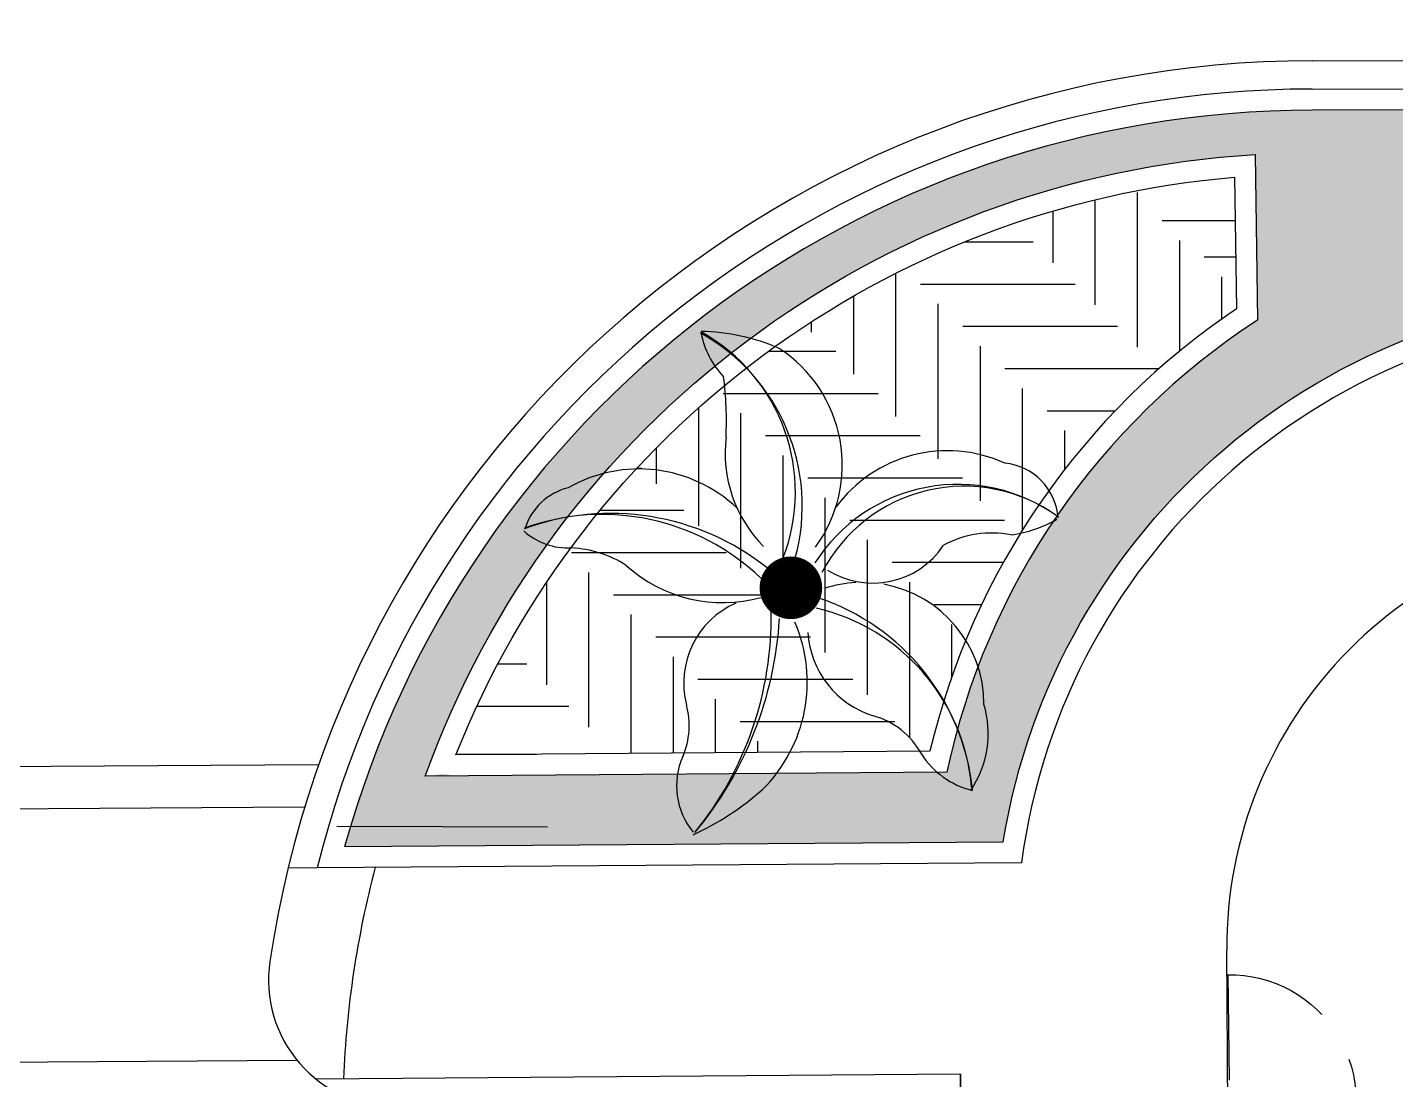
# Model space of a CAD drawing. Header units: feet. Extents: x 919634 to 928945, y 707022 to 708026.
# Drawn here: x 920597.37 to 920629.8, y 707445.08 to 707470.01 of the extents above; entities that cross this region are included whole.
import ezdxf

# ---------------------------------------------------------------- set-up
doc = ezdxf.new("R2010")
doc.units = ezdxf.units.FT
doc.header["$LTSCALE"] = 20
doc.header["$MEASUREMENT"] = 0
doc.linetypes.add('HIDDEN2', pattern=[0.1875, 0.125, -0.0625])
for name, color, linetype in [('-u-site-utility clear zone', 252, 'HIDDEN2'), ('-u-site-xref', 7, 'Continuous'), ('L-002', 15, 'Continuous'), ('LK-TREE-013M', 6, 'Continuous'), ('LK-TREE-035M', 123, 'Continuous'), ('LK-TREE-TRNK', 32, 'Continuous'), ('LP-ANNO-LABL-SHRB', 2, 'Continuous'), ('LP-PATT-GRND', 251, 'Continuous'), ('LP-PATT-SHAR', 4, 'Continuous'), ('LP-SHAR-BRDR-CONT', 123, 'Continuous'), ('LP-TREE', 15, 'Continuous'), ('Site Plan$0$SP-PAVERS-BANDS', 251, 'Continuous'), ('Site Plan$0$SP-SIGNAGE', 4, 'Continuous'), ('x-Villa6-LP Block$0$LP-PATT-SHAR', 253, 'Continuous')]:
    doc.layers.add(name, color=color, linetype=linetype)
doc.layers.add('Site Plan$0$SP-CURB', color=3, linetype='Continuous', lineweight=25)
doc.layers.add('Site Plan$0$SP-SIDEWALK', color=2, linetype='Continuous', lineweight=25)
doc.layers.get('-u-site-xref').off()

# ---------------------------------------------------------------- blocks, each defined once
blk = doc.blocks.new('Site Plan')
at = {"layer": 'Site Plan$0$SP-SIGNAGE'}
h = blk.add_hatch(color=256, dxfattribs=at)
edge = h.paths.add_edge_path()
edge.add_arc((920607.2016300383, 707451.6984782543), 0.6250000000000013, 359.8343584087905, 719.8343584087905)
at = {"layer": 'Site Plan$0$SP-CURB'}
for p, q in [((920627.8183196761, 707469.2160527144), (920636.4100320655, 707469.2252650845)), ((920627.8190380759, 707468.5460530996), (920636.4107504652, 707468.5552654697)), ((920604.2363673146, 707450.0961547041), (920603.5452256714, 707450.0910021135)), ((920619.4856880491, 707445.2097023029), (920604.2102932371, 707445.0958213694)), ((920619.9057016537, 707388.8712667177), (920619.4856880491, 707445.2097023029))]:
    blk.add_line(p, q, dxfattribs=at)
blk.add_arc((920606.082606051, 707447.439844562), 3, 171.5738025535978, 270.4271428786629, dxfattribs=at)
for centre, major_axis, start_param, end_param in [((920627.8451256386, 707444.216067086), (24.99998562876135, 0.02680596255231649), 1.570796326794896, 2.993455526127716), ((920627.8451256386, 707444.2160670861), (24.32998601393774, 0.02608756278641522), 1.570796326794897, 2.896423052880955)]:
    blk.add_ellipse(centre, major_axis=major_axis, ratio=0.9999999999999784, start_param=start_param, end_param=end_param, dxfattribs=at)
at = {"layer": 'Site Plan$0$SP-PAVERS-BANDS'}
for p, q in [((920577.4599989163, 707452.3783882234, -2.851516143209665e-06), (920604.256284315, 707452.545919653, -2.851516143209665e-06)), ((920577.7821404721, 707451.3803827212, -2.851516143209665e-06), (920603.9280422714, 707451.543847927, -2.851516143209665e-06)), ((920577.803338962, 707445.3803979921, -2.851516143209665e-06), (920603.7586579008, 707445.5426716665, -2.851516143209665e-06))]:
    blk.add_line(p, q, dxfattribs=at)
at = {"layer": 'Site Plan$0$SP-SIDEWALK'}
for p, q in [((920620.9270582501, 707450.2205869355, -4.40871073881851e-09), (920604.2363673146, 707450.0961547041)), ((920626.7983530572, 707313.4237357466), (920625.7939431713, 707448.1500423162))]:
    blk.add_line(p, q, dxfattribs=at)
for radius, end in [(15, 172.3531805667434), (10, 180.4271428697924)]:
    blk.add_arc((920635.7936652837, 707448.2245921202, -0.0007647741843356265), radius, 90.06143475177912, end, dxfattribs=at)
blk.add_ellipse((920627.8451256386, 707444.216067086), major_axis=(22.99998677845709, 0.02466148554812757), ratio=1, start_param=2.881532928152156, end_param=3.102049449848328, dxfattribs=at)
at = {"layer": 'Site Plan$0$SP-SIGNAGE'}
blk.add_line((920609.6974377334, 707451.0662602641), (920604.7022086082, 707451.0807014678), dxfattribs=at)
blk = doc.blocks.new('TREE-PALM-041')
at = {"layer": 'LK-TREE-013M'}
for centre, radius, start, end in [((-0.3720001010839553, 0.1633982030932231), 0.3946546645720077, 344.7767662460449, 61.06918087828702), ((-0.3557800107024036, 0.1912123929162917), 0.3647523954599728, 338.6685595625743, 60.93853459792339), ((0.3341882467089761, -0.1338205829788421), 0.3402027790991649, 54.08927960762809, 147.3792399929219), ((0.345735847686484, -0.1173506063655907), 0.3200904228407903, 54.03427963616576, 152.4700259137816), ((-0.3597265340679598, -0.3546190761911205), 0.5029787695845125, 51.62245845853408, 110.1515818451622), ((-0.3762428748345599, -0.3100897383968757), 0.456426603592083, 46.19810053706463, 109.9457256011484), ((-0.08825263496379421, -0.4507209637926621), 0.4535954247626602, 5.932074235472769, 71.72583644396758), ((-0.7226320769002825, -0.05830830002738452), 0.6833584335641294, 320.9912903199319, 0.9579518287380175), ((-0.04039007262139194, -0.4329306432186399), 0.4028327884091354, 4.984854820659012, 76.91433106630018), ((-0.7589573112084338, -0.01726299157020605), 0.7374757485412952, 320.289734410527, 356.6001810902341)]:
    blk.add_arc(centre, radius, start, end, dxfattribs=at)
at = {"layer": 'LK-TREE-035M'}
for centre, radius, start, end in [((-0.1846703125824263, 0.1099836142084385), 0.4015795507720148, 66.30428091647485, 89.2587755891199), ((-0.01224742359372044, 0.5395139502523918), 0.1700019813296681, 190.3648824644931, 224.1150875254641), ((-0.1753860951066315, 0.2450049370900587), 0.2780024929228615, 323.8982852846357, 56.82995166977268), ((-0.8160024272200985, 0.3340684748091718), 0.6872459064238372, 357.2418459629196, 7.281689392615421), ((0.1352237847026743, 0.2695692884450267), 0.2666352025494512, 173.2307167638281, 224.6322289046691), ((0.3126471579823544, -0.003261728845778578), 0.2767751410075551, 65.5808511835087, 143.6588378721419), ((0.4153584020736218, 0.1305565764607692), 0.1187767134747549, 4.309482764750429, 84.34210055537733), ((-0.3034542310599875, -0.04664386010379928), 0.2837860604912572, 46.33436015151633, 119.9192806013734), ((-0.4159287384258903, 0.08228028413945054), 0.1205980544157748, 103.949490436853, 162.4386022652788), ((0.4060645058928856, 0.3534959403210607), 0.2501605639862223, 277.8159981576401, 300.0135730388296), ((-0.4444319926324738, 0.2131647580703628), 0.1336970850788915, 228.2207110762874, 272.7252192577104), ((0.4014340550182567, -0.09356567294122442), 0.2029395839915697, 79.0208111955847, 118.4618557265303), ((0.1635472238890259, 0.1788427006183682), 0.1696018012809064, 237.7456378087568, 326.3428075352856), ((-0.4501784669753874, -0.1470504408027296), 0.2269922223874085, 57.70628849375749, 86.94353297128266), ((-0.1359969818801972, 0.2578830844785713), 0.2874109908967901, 227.8406651239947, 285.3885791541096), ((0.1424639717921536, -0.2322170046852676), 0.2429536356617547, 93.04273322661936, 107.8907388375017), ((0.1424639717921536, -0.2322170046852676), 0.2429536356617547, 359.9177546433144, 79.84312436027638), ((-0.03908464121343513, -0.1903690957655257), 0.17496919302517, 113.9028067890646, 194.262204784065), ((-0.2691921133324229, -0.188228417281735), 0.3018404628052165, 314.7283526556522, 23.33723518404131), ((0.2198894997686693, -0.07769051944935512), 0.1862759094385831, 183.6257716349712, 252.7755832007347), ((-0.3583120795778143, -0.2747798158623738), 0.1552468162311555, 336.5198443062374, 15.43009549067513), ((0.1900078985063374, -0.2907720176543904), 0.203894153378254, 326.1720584875999, 16.58712093933369), ((0.1249626041754084, -0.4041746413631628), 0.153792794085995, 28.2288244625194, 75.01416279318904), ((-0.0843684182544564, -0.3953670706492218), 0.1440668918426463, 155.9413198106372, 219.7740130270225), ((0.4014322046977838, -0.2421414856262558), 0.1668673461453525, 212.3504327989154, 256.3272044214457), ((-0.4341523985469564, 0.02564235427329464), 0.5708483742134385, 294.7573737119525, 311.3826887409983)]:
    blk.add_arc(centre, radius, start, end, dxfattribs=at)
at = {"layer": 'LK-TREE-TRNK', "const_width": 0.0625}
blk.add_lwpolyline([(-0.0261093559890071, 0.01717160533669926, 1), (0.0261093559890071, -0.01717160533669926, 1)], format="xyb", close=True, dxfattribs=at)
blk = doc.blocks.new('x-Villa6-LP Block', base_point=(60.56777102686465, 154.948772139498, 6.35512269888012e-07))
at = {"layer": 'x-Villa6-LP Block$0$LP-PATT-SHAR', "elevation": 6.35512269888012e-07}
blk.add_lwpolyline([(59.89777063962538, 148.6203595109982), (174.9044378806138, 148.6203595109982)], dxfattribs=at)
blk = doc.blocks.new('A$C2b7dc3a7')
at = {"layer": '-u-site-utility clear zone'}
blk.add_lwpolyline([(-3, 5.684341886080801e-14), (2.999990343749232, 0.007611662847921252)], dxfattribs=at)
blk.add_arc((0, 5.684341886080801e-14), 3, 179.8546277919402, 0.1453722080597722, dxfattribs=at)

msp = doc.modelspace()

# ---------------------------------------------------------------- block references
at = {"layer": '-u-site-xref'}
msp.add_blockref('Site Plan', (0, 0), dxfattribs=at)

# ---------------------------------------------------------------- next in the draw order: hatches: boundary and pattern name
at = {"layer": 'LP-PATT-GRND'}
h = msp.add_hatch(dxfattribs=at)
h.set_pattern_fill('LAFX-C230-CHIPSCRATCH', color=256, scale=10, angle=90, pattern_type=2)
h.set_pattern_definition([(96.17017509502999, (920600.1618379548, 707453.1814149973), (30.00000000001826, -280.0000000001584), [0.6762600000000001, -371.479618502]), (96.63251461514, (920594.4194379548, 707454.8531149974), (30.00000000005758, -260.0000000004334), [0.78664, -432.110577544]), (98.36588612402998, (920600.2890379548, 707453.3449149973), (9.99999999999824, -70.00000000001234), [0.62448, -343.032329809]), (100.8855270547, (920596.7274379547, 707457.7424149973), (40.00000000016262, -210.0000000000291), [0.48112, -264.282930084]), (102.094757077, (920594.5464379548, 707454.9258149973), (9.999999999994358, -50.00000000002232), [0.78053, -142.397682057]), (102.2004687274, (920599.4168379548, 707457.2699149974), (29.99999999996123, -139.9999999995915), [0.68788, -377.861982976]), (102.8750015596, (920599.5440379548, 707457.3245149973), (49.99999999997007, -220.0000000000911), [0.6523999999999999, -358.3740567199999]), (108.4349488229, (920597.0545379547, 707453.0360149974), (-3.841428877090303e-12, -10.00000000000512), [0.5171699999999999, -31.105606831]), (109.9831065219, (920596.9636379548, 707457.7606149974), (9.999999999992896, -29.99999999998114), [0.42538, -116.621615351]), (110.5560452196, (920601.1976379547, 707462.0490149973), (10.00000000002559, -30.00000000003855), [0.62103, -84.81900822010002]), (111.2505055071, (920600.3072379547, 707458.9235149974), (49.99999999988304, -129.9999999999208), [0.7019, -192.430179495]), (111.8014094864, (920599.8892379547, 707460.4681149974), (10.00000000002615, -29.9999999999925), [0.58714, -53.2645091486]), (115.6410058243, (920597.2544379547, 707453.0542149973), (109.9999999999661, -229.9999999999854), [0.50391, -276.8045815309999]), (115.6410058243, (920600.0710379548, 707460.5045149974), (109.9999999999661, -229.9999999999854), [0.50391, -276.8045815309999]), (116.5650511771, (920595.8188379548, 707453.0723149973), (-10.00000000000478, 9.999999999997097), [1.0565, -21.3042297141]), (117.2553283749, (920601.1067379548, 707461.9400149974), (9.9999999999965, -20.00000000002952), [0.67455, -370.539672181]), (117.4075754378, (920600.8160379548, 707457.3790149974), (9.99999999998016, -19.99999999997796), [0.5526599999999998, -303.585462117]), (119.3577535428, (920600.4162379547, 707459.0871149973), (50.00000000009329, -90.00000000013418), [0.66717, -182.908428953]), (122.0053832081, (920600.7070379547, 707457.2881149973), (29.99999999998492, -49.99999999995106), [0.5142899999999999, -93.825522741]), (124.6951535312, (920595.7825379547, 707453.4903149974), (19.99999999997083, -29.99999999999599), [0.5746299999999999, -157.53924993]), (125.7538872544, (920604.2322379547, 707458.4330149974), (49.99999999997907, -70.00000000006605), [0.5598, -307.498647829]), (126.0273733851, (920604.1050679547, 707458.2149149973), (50.00000000000984, -70.00000000002306), [0.74148, -135.27322799]), (133.6028189727, (920592.8384379548, 707450.9826149973), (190.0000000003203, -200.0000000003617), [0.52697, -289.473026689]), (144.7824070318, (920593.9104379547, 707454.1808149973), (-99.99999999967943, 69.99999999979174), [0.37812, -207.708396182]), (146.9761324442, (920594.0194379548, 707454.2898149973), (-170.0000000003255, 110.0000000002261), [0.43346, -238.103751104]), (150.2551187031, (920592.8934379547, 707451.3097049973), (-20.00000000004322, 10.00000000000814), [0.43951, -80.1830676909]), (163.4429286244, (920602.9239379547, 707457.1609149973), (-270.0000000000688, 79.99999999983302), [0.70143, -385.303752249]), (163.539985188, (920598.8171379548, 707454.2898149973), (-170.0000000001469, 49.99999999991471), [0.83371, -457.969076688]), (163.7397952917, (920598.3810379547, 707459.1234149974), (-70.00000000000418, 19.99999999998539), [0.45429, -249.545712663]), (163.8865817669, (920598.7808379547, 707454.1263149973), (-70.00000000000053, 20.00000000001471), [0.8511599999999999, -467.5503815979999]), (164.5778386813, (920598.4537379547, 707459.3051149973), (-109.9999999995936, 29.99999999980836), [0.5466599999999999, -300.2855221319999]), (169.5625246489, (920601.7064379547, 707454.6714149973), (-109.9999999996751, 19.9999999999044), [0.7021299999999998, -385.691446883]), (171.8698976458, (920601.7791379547, 707460.0865149973), (-9.999999999997915, 1.051303658781902e-11), [0.8994400000000001, -69.8112350807]), (172.146686698, (920601.6700379547, 707454.8713149973), (-220.0000000003102, 30.00000000012762), [0.53196, -292.213660848]), (174.2894068625, (920595.2737379547, 707450.8554149973), (-10.00000000000011, 6.389503580320761e-14), [0.5478599999999999, -99.95089246349998]), (174.559667969, (920596.4912379547, 707451.8730149973), (-110.0000000003845, 10.00000000002594), [0.76666, -210.183574948]), (175.2363583093, (920595.3282379548, 707451.0189549973), (-10.00000000000117, -4.070020396388562e-12), [0.43763, -119.978318273]), (175.3331416286, (920601.5974379547, 707460.0138149974), (-370.0000000000084, 29.99999999974646), [0.8933699999999999, -490.7365771029999]), (175.3645365731, (920596.4730379548, 707456.7611149973), (-250.0000000000108, 19.99999999998941), [0.67455, -370.539672181]), (176.054813771, (920602.9784379547, 707456.9792149974), (-150.0000000004044, 9.999999999928988), [1.0565, -289.632387014]), (176.1859251657, (920602.4514379547, 707458.7237149973), (-10.00000000000392, 1.683710428731311e-12), [0.5463499999999999, -149.78660889]), (177.3369992339, (920596.4367379547, 707451.7640149973), (-220.0000000002948, 10.00000000014053), [0.78222, -429.6826460520001]), (178.3634229584, (920602.4514379547, 707458.5965149973), (-10.00000000000306, -3.06120930616901e-12), [0.63626, -349.506566189]), (181.3639275316, (920604.1232379547, 707460.1774149974), (9.999999999998643, -6.544642959647517e-13), [0.76342, -419.35561173]), (183.4682292589, (920603.8870079548, 707460.0502149974), (169.9999999996823, 9.999999999929102), [0.60076, -330.004745519]), (186.5819446552, (920602.1970379547, 707463.3760149974), (90.0000000000428, 10.00000000003935), [0.47559, -261.249453069]), (186.7098368078, (920598.5445379547, 707456.7248149973), (89.99999999995987, 10.00000000006379), [0.3110499999999999, -170.861381821]), (186.7098368078, (920598.2720379548, 707454.1990149973), (89.99999999995987, 10.00000000006379), [0.3110499999999999, -170.861381821]), (187.3523793599, (920597.5088379547, 707455.8344149974), (79.99999999997496, 10.00000000000708), [0.56799, -312.002005805]), (187.7651660184, (920599.3078379547, 707452.4181149973), (149.9999999997006, 19.99999999989166), [0.40347, -221.632560479]), (188.6156481842, (920602.3060379548, 707463.5390149973), (200.0000000001857, 30.00000000015621), [0.6065, -333.159881996]), (189.0902769208, (920597.3816379547, 707455.6890149973), (189.9999999996422, 29.99999999986652), [0.46007, -252.719712555]), (189.1623470457, (920599.4531379547, 707452.2728149974), (249.9999999998704, 39.99999999988212), [0.5706, -313.435772893]), (189.6887865604, (920600.2163379547, 707456.1615149974), (59.99999999995016, 10.00000000002743), [0.75581, -415.176875051]), (189.7275785514, (920604.6138379547, 707460.4320149974), (59.99999999999588, 9.999999999997636), [0.6452999999999999, -354.460338149]), (190.539183729, (920600.1618379548, 707455.9979149974), (269.9999999999534, 50.00000000180336), [0.7947799999999999, -436.583772418]), (192.994616792, (920596.4003379548, 707457.1064149974), (89.99999999997969, 20.00000000013304), [0.48488, -132.931764718]), (195.945395901, (920598.5264379547, 707454.2716149973), (39.99999999998094, 10.00000000004902), [0.2645799999999999, -72.53651795419998]), (196.504361382, (920594.0194379548, 707452.2728149974), (169.9999999997914, 50.00000000072868), [0.51171, -281.090842904]), (196.699244234, (920599.2532379547, 707460.2319149973), (69.99999999999083, 20.0000000000048), [0.3794299999999999, -104.023633166]), (198.434948823, (920598.8898379548, 707460.1229149974), (10.00000000000512, 1.361183218152947e-11), [0.11493, -31.507849986]), (198.434948823, (920597.5451379548, 707458.2149149973), (10.00000000000512, 1.361183218152947e-11), [0.22985, -31.3929233703]), (198.434948823, (920595.7098379547, 707451.5459349974), (10.00000000000512, 1.361183218152947e-11), [0.11493, -31.507849986]), (200.55604522, (920597.3271379548, 707458.1422149973), (29.99999999996874, 10.00000000023503), [0.46577, -84.97426552839998]), (200.85445804, (920598.9262379548, 707456.8702149973), (79.99999999980065, 30.00000000059687), [0.40835, -224.313697015]), (202.109448344, (920601.5065379547, 707460.2501149974), (49.99999999988172, 20.00000000020357), [0.6276399999999999, -344.77068045]), (202.166345822, (920598.1814379548, 707451.3460149973), (49.99999999998452, 19.99999999991003), [0.5297999999999999, -291.017809221]), (202.932100438, (920597.6905379547, 707451.1461549973), (189.9999999994623, 80.00000000137501), [0.513, -281.798881414]), (204.44395478, (920601.7427379547, 707462.9760149973), (90.00000000030764, 39.99999999935265), [0.21957, -120.610892745]), (205.016893478, (920595.3282379548, 707456.0524149974), (129.9999999998764, 59.99999999966665), [0.3007899999999999, -165.228661834]), (205.463345062, (920594.4014379547, 707452.4545149973), (189.9999999999267, 90.00000000048611), [0.42266, -232.171408835]), (206.565051177, (920595.9279379548, 707451.6549149974), (-10.00000000001455, -9.999999999987327), [0.2438, -22.1168836071]), (206.565051177, (920601.8881379548, 707458.5238149973), (-10.00000000001455, -9.999999999987327), [0.48759, -21.8730874392]), (206.565051177, (920598.5082379547, 707451.5095849973), (-10.00000000001455, -9.999999999987327), [0.36569, -21.9949855231]), (206.565051177, (920593.5294379548, 707452.1274149973), (-10.00000000001455, -9.999999999987327), [0.48759, -21.8730874392]), (207.216111557, (920598.2356379548, 707456.6885149974), (20.00000000007996, 9.999999999905919), [0.7151799999999999, -392.858191485]), (208.610459666, (920601.9063379547, 707460.4681149974), (19.99999999999989, 10.00000000001496), [0.45538, -124.84426454]), (209.054604099, (920596.8909379548, 707457.9786149974), (19.99999999999841, 9.999999999965011), [0.37417, -102.582127458]), (210.379126011, (920602.4151379548, 707458.8327149973), (120.000000000805, 69.99999999943704), [0.61084, -335.543882938]), (210.379126011, (920595.0556379547, 707455.9252149974), (120.0000000008055, 69.99999999943617), [0.61084, -335.543882938]), (212.005383208, (920603.9233479548, 707458.3239149974), (50.00000000000342, 29.99999999989764), [0.5142899999999999, -93.825522741]), (212.005383208, (920596.3095379547, 707454.8713149973), (50.00000000000342, 29.99999999989764), [0.17143, -94.16838179400001]), (212.471192291, (920595.6004379548, 707451.5096149973), (79.99999999984516, 50.0000000001976), [0.2369, -130.147120816]), (213.11134196, (920600.6888379548, 707454.0354149974), (200.0000000009927, 129.9999999987979), [0.49897, -274.091632218]), (213.690067526, (920597.9631379547, 707454.1626149974), (19.99999999999098, 9.999999999998765), [0.58966, -35.4658484915]), (213.94358702, (920604.8682669548, 707458.9599149973), (30.00539993196277, 19.99189773183405), [1.139, -589.623198757]), (214.992020199, (920602.5968379547, 707458.9599149973), (29.99999999981498, 20.00000000020945), [0.22181, -121.843744812]), (215.537677792, (920603.4872379547, 707458.0513149974), (30.00000000000514, 20.00000000002126), [0.62527, -85.39798428080002]), (215.837652954, (920601.4520379547, 707458.3057149973), (70.00000000023506, 49.99999999965438), [0.40347, -221.632560479]), (216.253837737, (920600.2708379547, 707453.7628149973), (110.0000000003555, 79.99999999895189), [0.33801, -185.67274306]), (216.46923439, (920597.2180379548, 707450.9462749973), (189.9999999998579, 139.9999999996287), [0.5197200000000001, -285.487275501]), (217.405356631, (920596.1641379547, 707454.7804149974), (40.00000000020457, 29.99999999970763), [0.38889, -213.620458648]), (217.998732443, (920600.9250379547, 707460.0138149974), (89.99999999917995, 70.00000000061009), [0.73791, -405.34090424]), (219.957548931, (920603.9778679548, 707460.3227149973), (59.99999999982756, 50.00000000015977), [0.87714, -481.82359612]), (220.462227492, (920600.5979379547, 707461.4860149974), (270.0000000003859, 229.9999999995692), [0.81204, -446.0660152560001]), (221.34777722, (920598.9807379547, 707454.6714149973), (79.99999999942885, 70.00000000025464), [0.60514, -332.411375362]), (222.137594774, (920602.1243379547, 707463.3210149973), (100.0000000001221, 90.00000000046462), [0.51461, -282.681435662]), (222.709389957, (920599.2169379548, 707454.8895149974), (120.0000000007417, 109.9999999992859), [0.3214900000000001, -176.596573592]), (222.797401838, (920599.9801379547, 707460.9590149974), (130.0000000003732, 119.9999999993618), [0.66865, -367.298738157]), (222.878903603, (920601.1249379547, 707458.0695149973), (130.0000000003482, 119.9999999988971), [0.6943300000000001, -190.355399955]), (223.152389734, (920597.8359379547, 707458.4874149973), (149.9999999997211, 139.9999999997142), [0.39853, -218.91859003]), (223.781124765, (920599.9983379547, 707453.5630149974), (229.9999999992195, 220.0000000002621), [0.6040499999999999, -331.8113543399999]), (225, (920596.6365379547, 707452.6726149974), (-1.722546424199225e-15, -10.0000000000064), [0.17989, -13.9622470161]), (225, (920595.2010379548, 707452.9815149973), (-1.722546424199225e-15, -10.0000000000064), [0.28268, -13.8594535261]), (225, (920596.5093379547, 707452.5453149973), (-1.722546424199225e-15, -10.0000000000064), [0.10279, -14.0393421337]), (225, (920601.1976379547, 707454.5442149973), (-1.722546424199225e-15, -10.0000000000064), [0.7195499999999999, -13.4225811934]), (225, (920598.6536379547, 707451.6549149974), (-1.722546424199225e-15, -10.0000000000064), [0.20559, -13.9365486436]), (225, (920596.0732379548, 707451.8003149973), (-1.722546424199225e-15, -10.0000000000064), [0.20559, -13.9365486436]), (226.218875235, (920602.9784379547, 707457.6879149973), (-220.0000000002622, -229.9999999992194), [0.6040499999999999, -331.8113543399999]), (226.468800714, (920594.5284379547, 707455.6163149973), (-180.0000000015659, -189.9999999990905), [0.50128, -275.361001513]), (227.290610043, (920599.3623379547, 707457.3426149973), (-109.9999999992867, -120.000000000741), [0.64297, -176.275087055]), (228.012787504, (920601.8518379547, 707455.4891149973), (-80.00000000026074, -89.99999999971345), [0.24447, -134.291768029]), (228.503531645, (920592.6204379548, 707451.2006749973), (-149.9999999994802, -170.0000000006999), [0.63079, -346.500310104]), (229.969740728, (920595.5826379547, 707453.4358149973), (-50.00000000008947, -59.99999999987295), [0.59329, -325.903261346]), (230.063616853, (920601.5428379547, 707462.8850149973), (-49.97783183184799, -60.01846653641535), [1.0191, -481.681672648]), (231.766174823, (920596.5457379548, 707450.1285549974), (-109.9999999987585, -140.0000000006685), [0.76342, -419.35561173]), (232.594643369, (920602.8330379548, 707459.2688149974), (-29.99999999970765, -40.00000000020457), [0.38889, -213.620458648]), (232.594643369, (920595.4009379548, 707451.3823849973), (-29.99999999970765, -40.00000000020457), [0.38889, -213.620458648]), (232.650650955, (920598.7808379547, 707460.0865149973), (-160.0000000010157, -209.9999999986016), [0.86863, -477.148108309]), (233.746162263, (920596.2731379548, 707452.0729149973), (-79.9999999989511, -110.000000000356), [0.33801, -185.67274306]), (234.162347046, (920601.6882379547, 707455.3074149974), (-49.99999999965441, -70.00000000023506), [0.4034699999999999, -221.632560479]), (235.007979801, (920598.2538379547, 707459.3960149974), (-20.00000000020946, -29.99999999981497), [0.22181, -121.843744812]), (235.619655276, (920597.1817379547, 707455.6708149974), (-20.00000000006167, -29.99999999991712), [0.4183399999999999, -229.798949469]), (236.003540852, (920596.4003379548, 707457.2336149974), (-19.98801278740449, -30.00798801671359), [0.9424699999999998, -481.6546721569999]), (236.309932474, (920595.0920379547, 707450.9281049974), (-9.99999999999877, -19.99999999999098), [0.39311, -35.66240324589999]), (236.309932474, (920597.4724379547, 707453.8355149974), (-9.99999999999877, -19.99999999999098), [0.7862199999999999, -35.2692937372]), (236.309932474, (920593.0934379548, 707451.9093149974), (-9.99999999999877, -19.99999999999098), [0.8517399999999999, -35.2037754857]), (237.171458209, (920600.6161379548, 707457.5970149974), (-89.99999999878462, -140.0000000003265), [0.67038, -368.24695702]), (238.815025341, (920597.5996379547, 707456.3614149974), (-30.00000000023586, -49.99999999987617), [0.8071499999999999, -443.37749645]), (239.7435628360001, (920601.4520379547, 707454.9803149974), (-40.00000000059814, -69.99999999971143), [0.50489, -138.419546984]), (240.524110997, (920599.5622379547, 707453.1450149973), (-89.99999999915023, -160.0000000000963), [0.48009, -263.716811055]), (241.557071376, (920602.5604379547, 707457.2518149973), (-69.9999999993508, -130.0000000007661), [0.49599, -272.450896032]), (242.354024636, (920599.3259379547, 707452.7271149973), (-10.00000000008684, -19.99999999994688), [0.4307799999999999, -236.634608601]), (242.447188423, (920599.1260379547, 707452.3455149974), (-10.00000000011721, -19.99999999998691), [0.47141, -258.951026112]), (243.434948823, (920595.8733379547, 707456.4522149974), (9.999999999987331, 10.00000000001455), [0.081265, -22.2794143857]), (243.434948823, (920595.1647379547, 707451.0734749973), (9.999999999987331, 10.00000000001455), [0.16253, -22.1981489964]), (243.434948823, (920596.8001379548, 707450.6373579974), (9.999999999987331, 10.00000000001455), [0.56886, -21.7918220499]), (244.440034828, (920595.8552379548, 707454.5442149973), (-100.0000000006943, -209.9999999997954), [0.4632799999999999, -254.487691681]), (244.653824058, (920599.5258379547, 707457.6879149973), (-80.00000000014793, -169.9999999999026), [0.3820299999999999, -209.855926644]), (244.798876355, (920600.8887379548, 707462.1040149974), (-69.99999999865322, -150.0000000003629), [0.6828200000000001, -187.200119549]), (245.224859431, (920598.7989379547, 707457.0155149973), (-50.00000000026489, -109.9999999997291), [0.78053, -142.397682057]), (246.279604428, (920600.3435379547, 707459.5595149973), (-70.04956293273241, -159.9783070697679), [1.31, -446.46227656]), (246.370622269, (920600.2527379547, 707457.0337149973), (-30.00000000040134, -69.99999999977962), [0.6346999999999999, -174.007788985]), (247.619864948, (920597.9631379547, 707458.7963149974), (-20.00000000002743, -49.99999999996565), [0.3340799999999999, -183.513684266]), (247.750976343, (920596.4367379547, 707452.4727149974), (-19.99999999981668, -50.00000000007987), [0.43193, -237.265355011]), (247.96377306, (920598.6899379548, 707457.0519149974), (-19.99999999986497, -50.00000000003076), [0.82335, -452.2770792170001]), (248.6293777309999, (920598.1266379547, 707459.2143149973), (-69.99999999904112, -180.0000000007254), [0.4488, -246.532977923]), (248.962488975, (920597.0363379547, 707453.1814149973), (-29.99999999940691, -80.00000000021086), [0.2531, -139.030783155]), (249.14554196, (920599.6712379548, 707458.0695149973), (-30.0000000005969, -79.99999999980065), [0.40835, -224.313697015]), (253.810793743, (920596.5639379547, 707457.7969149974), (-19.99999999995832, -69.9999999999778), [0.58658, -322.213671572]), (254.156917882, (920594.1834379548, 707455.2529149974), (-150.2209583871708, -529.9374148536106), [1.3978, -622.220684787]), (255.963756532, (920602.3242379547, 707464.1210149974), (-1.525285623569997e-11, -9.999999999995973), [0.82415, -40.40690339969999]), (258.178511659, (920593.9834379547, 707452.4727149974), (-50.00000000168139, -239.9999999998304), [0.79831, -438.5193469439999]), (258.40782459, (920599.9983379547, 707456.4522149974), (-9.999999999748123, -50.0000000000628), [0.72344, -397.3971401869999]), (258.929797422, (920602.3242379547, 707456.8157149974), (-80.00000000034487, -409.9999999994631), [0.8517399999999999, -467.869928541]), (259.380344724, (920594.1104379548, 707452.6180149973), (-19.99999999974283, -110.0000000002713), [0.8874299999999999, -161.900774515]), (262.874983651, (920595.6553379548, 707454.1263149973), (-1.962657984121078e-11, -10.00000000000304), [0.29301, -80.32957095489999]), (264.805571092, (920595.6189379548, 707453.8355149974), (-4.673545054499554e-11, -10.00000000000293), [0.4014200000000001, -110.052188761]), (265.31410016, (920596.6729379548, 707450.9281049974), (-30.12296277972201, -369.9900094777729), [1.1122, -490.517763596]), (266.1859251659999, (920596.8183379547, 707450.8372449974), (5.066927263110218e-11, -10.00000000000392), [0.81953, -149.513431443]), (266.633539337, (920598.2538379547, 707451.6004449973), (7.530650932631518e-11, -10.00000000000006), [0.6189, -169.674964893]), (267.61405597, (920598.0357379548, 707451.4005649973), (6.819518390889586e-11, -9.999999999996493), [0.43649, -239.771748737])])
edge = h.paths.add_edge_path()
edge.add_line((920604.8864379547, 707450.6010149973), (920620.4954302936, 707450.7173829629))
edge.add_arc((920635.7936652838, 707448.22459212), 15.50000000007366, 90.06143475330452, 170.7452020773159, ccw=False)
edge.add_line((920635.7770455868, 707463.72458321), (920647.1081971899, 707463.736732914))
edge.add_arc((920647.1033721169, 707468.2367303268), 4.499999999600957, 270.0614347485766, 360.0614347574701)
edge.add_line((920651.6033695297, 707468.2415554004), (920651.6014967427, 707469.9881687381))
edge.add_arc((920636.3456977535, 707529.2252306041), 61.1700000107301, 270.0614347542458, 284.44201108182006, ccw=False)
edge.add_line((920636.4112865845, 707468.0552657568), (920627.8195741951, 707468.0460533866))
edge.add_arc((920627.8451256373, 707444.216067087), 23.82999999824421, 90.06143474937619, 164.4584339030312)
edge = h.paths.add_edge_path(flags=16)
edge.add_line((920626.4710706016, 707466.9957191652), (920626.5259210522, 707463.0742455553))
edge.add_arc((920635.7861052599, 707448.8177036035), 16.99999999952117, 123.0053072658478, 167.9640788931458)
edge.add_line((920619.15981524, 707452.362626756), (920606.7970610454, 707452.2701352051))
edge.add_arc((920627.8067797209, 707444.7057038858), 22.33000000021634, 93.4292972301892, 160.198872180484, ccw=False)
at = {"layer": 'LP-PATT-SHAR'}
h = msp.add_hatch(dxfattribs=at)
h.set_pattern_fill('LAFX-A220-HBDASH', color=256, scale=22, pattern_type=2)
h.set_pattern_definition([(0, (920623.2478615417, 707444.5546213461), (0, 22), [3.66674, -18.333333333326]), (0, (920622.2477415416, 707445.554521346), (0, 22), [3.66674, -18.333333333326]), (0, (920621.2478415417, 707446.554641346), (0, 22), [3.66674, -18.333333333326]), (0, (920620.2477215417, 707447.554541346), (0, 22), [3.66674, -18.333333333326]), (0, (920619.2478215416, 707448.554661346), (0, 22), [3.66674, -18.333333333326]), (0, (920625.8480415416, 707449.321801346), (0, 22), [3.66674, -18.333333333326]), (0, (920618.2477015416, 707449.554561346), (0, 22), [3.66674, -18.333333333326]), (0, (920624.8481415416, 707450.321701346), (0, 22), [3.66674, -18.333333333326]), (0, (920617.2478015416, 707450.554681346), (0, 22), [3.66674, -18.333333333326]), (0, (920623.8480215416, 707451.321799346), (0, 22), [3.66674, -18.333333333326]), (0, (920616.2476815416, 707451.554625346), (0, 22), [3.66674, -18.333333333326]), (0, (920622.8481215417, 707452.321787346), (0, 22), [3.66674, -18.333333333326]), (0, (920615.2477815417, 707452.554613346), (0, 22), [3.66674, -18.333333333326]), (0, (920621.8480015417, 707453.321797346), (0, 22), [3.66674, -18.333333333326]), (0, (920614.2478815416, 707453.554623346), (0, 22), [3.66674, -18.333333333326]), (0, (920628.5232415416, 707453.913245346), (0, 22), [3.66674, -18.333333333326]), (0, (920620.8481015416, 707454.321785346), (0, 22), [3.66674, -18.333333333326]), (0, (920613.2477615416, 707454.554633346), (0, 22), [3.66674, -18.333333333326]), (0, (920627.5231215416, 707454.913233346), (0, 22), [3.66674, -18.333333333326]), (0, (920619.8479815417, 707455.321861346), (0, 22), [3.66674, -18.333333333326]), (0, (920612.2478615417, 707455.5546213461), (0, 22), [3.66674, -18.333333333326]), (0, (920626.5232215417, 707455.913221346), (0, 22), [3.66674, -18.333333333326]), (0, (920618.8480815416, 707456.321761346), (0, 22), [3.66674, -18.333333333326]), (0, (920611.2477415416, 707456.554521346), (0, 22), [3.66674, -18.333333333326]), (0, (920625.5231015417, 707456.913341346), (0, 22), [3.66674, -18.333333333326]), (0, (920617.8479615416, 707457.321881346), (0, 22), [3.66674, -18.333333333326]), (0, (920610.2478415417, 707457.554641346), (0, 22), [3.66674, -18.333333333326]), (0, (920624.5232015416, 707457.913241346), (0, 22), [3.66674, -18.333333333326]), (0, (920616.8480615417, 707458.321781346), (0, 22), [3.66674, -18.333333333326]), (0, (920609.2477875416, 707458.554541346), (0, 22), [3.66674, -18.333333333326]), (0, (920623.5230815416, 707458.913141346), (0, 22), [3.66674, -18.333333333326]), (0, (920615.8481615416, 707459.321901346), (0, 22), [3.66674, -18.333333333326]), (0, (920608.2477775416, 707459.554661346), (0, 22), [3.66674, -18.333333333326]), (0, (920622.5231815416, 707459.913261346), (0, 22), [3.66674, -18.333333333326]), (0, (920614.8480415416, 707460.321801346), (0, 22), [3.66674, -18.333333333326]), (0, (920607.2477895416, 707460.554561346), (0, 22), [3.66674, -18.333333333326]), (0, (920621.5230615416, 707460.913161346), (0, 22), [3.66674, -18.333333333326]), (0, (920613.8481415416, 707461.321701346), (0, 22), [3.66674, -18.333333333326]), (0, (920606.2477795416, 707461.554681346), (0, 22), [3.66674, -18.333333333326]), (0, (920620.5231615417, 707461.913281346), (0, 22), [3.66674, -18.333333333326]), (0, (920612.8480215416, 707462.3218213461), (0, 22), [3.66674, -18.333333333326]), (0, (920605.2476815416, 707462.554581346), (0, 22), [3.66674, -18.333333333326]), (0, (920619.5230415417, 707462.913181346), (0, 22), [3.66674, -18.333333333326]), (0, (920611.8481215417, 707463.321721346), (0, 22), [3.66674, -18.333333333326]), (0, (920604.2477815417, 707463.554701346), (0, 22), [3.66674, -18.333333333326]), (0, (920618.5231415416, 707463.913301346), (0, 22), [3.66674, -18.333333333326]), (0, (920610.8480015417, 707464.321841346), (0, 22), [3.66674, -18.333333333326]), (0, (920603.2478815416, 707464.554601346), (0, 22), [3.66674, -18.333333333326]), (0, (920617.5232415416, 707464.9132013461), (0, 22), [3.66674, -18.333333333326]), (0, (920609.8481015416, 707465.321741346), (0, 22), [3.66674, -18.333333333326]), (0, (920602.2477615416, 707465.417001346), (0, 22), [3.66674, -18.333333333326]), (0, (920616.5231215416, 707465.913321346), (0, 22), [3.66674, -18.333333333326]), (0, (920608.8480695416, 707466.321861346), (0, 22), [3.66674, -18.333333333326]), (0, (920615.5232215417, 707466.913221346), (0, 22), [3.66674, -18.333333333326]), (0, (920607.8480595417, 707467.321761346), (0, 22), [3.66674, -18.333333333326]), (0, (920614.5231015417, 707467.913341346), (0, 22), [3.66674, -18.333333333326]), (0, (920606.8480495416, 707468.321881346), (0, 22), [3.66674, -18.333333333326]), (0, (920613.5232015416, 707468.913241346), (0, 22), [3.66674, -18.333333333326]), (0, (920605.8480615417, 707469.321781346), (0, 22), [3.66674, -18.333333333326]), (0, (920612.5230815416, 707469.913141346), (0, 22), [3.66674, -18.333333333326]), (0, (920604.8481615416, 707470.184181346), (0, 22), [3.66674, -18.333333333326]), (0, (920611.5231815416, 707470.913261346), (0, 22), [3.66674, -18.333333333326]), (0, (920610.5230615416, 707471.913161346), (0, 22), [3.66674, -18.333333333326]), (0, (920609.5231395416, 707472.913281346), (0, 22), [3.66674, -18.333333333326]), (0, (920608.5231515416, 707473.913181346), (0, 22), [3.66674, -18.333333333326]), (0, (920607.5231415416, 707474.775581346), (0, 22), [3.66674, -18.333333333326]), (90, (920628.9394815416, 707449.775661346), (-22, 1.347111479062089e-15), [3.66674, -18.333333333326]), (90, (920627.9395815416, 707450.775583346), (-22, 1.347111479062089e-15), [3.66674, -18.333333333326]), (90, (920626.9394615416, 707451.775571346), (-22, 1.347111479062089e-15), [3.66674, -18.333333333326]), (90, (920626.2645015416, 707445.184041346), (-22, 1.347111479062089e-15), [3.66674, -18.333333333326]), (90, (920625.9395615417, 707452.775581346), (-22, 1.347111479062089e-15), [3.66674, -18.333333333326]), (90, (920625.2643815416, 707446.184161346), (-22, 1.347111479062089e-15), [3.66674, -18.333333333326]), (90, (920624.9394415417, 707453.775591346), (-22, 1.347111479062089e-15), [3.66674, -18.333333333326]), (90, (920624.2644815416, 707447.184061346), (-22, 1.347111479062089e-15), [3.66674, -18.333333333326]), (90, (920623.9395415416, 707454.775579346), (-22, 1.347111479062089e-15), [3.66674, -18.333333333326]), (90, (920623.6641015416, 707440.416861346), (-22, 1.347111479062089e-15), [3.66674, -18.333333333326]), (90, (920623.2643615416, 707448.184181346), (-22, 1.347111479062089e-15), [3.66674, -18.333333333326]), (90, (920622.9394215416, 707455.775501346), (-22, 1.347111479062089e-15), [3.66674, -18.333333333326]), (90, (920622.6642015417, 707441.416981346), (-22, 1.347111479062089e-15), [3.66674, -18.333333333326]), (90, (920622.2644615417, 707449.184081346), (-22, 1.347111479062089e-15), [3.66674, -18.333333333326]), (90, (920621.9395215416, 707456.775621346), (-22, 1.347111479062089e-15), [3.66674, -18.333333333326]), (90, (920621.6640815416, 707442.416881346), (-22, 1.347111479062089e-15), [3.66674, -18.333333333326]), (90, (920621.2643415417, 707450.184201346), (-22, 1.347111479062089e-15), [3.66674, -18.333333333326]), (90, (920620.9394015416, 707457.775521346), (-22, 1.347111479062089e-15), [3.66674, -18.333333333326]), (90, (920620.6641815417, 707443.417001346), (-22, 1.347111479062089e-15), [3.66674, -18.333333333326]), (90, (920620.2644415416, 707451.184145346), (-22, 1.347111479062089e-15), [3.66674, -18.333333333326]), (90, (920619.9395015417, 707458.775641346), (-22, 1.347111479062089e-15), [3.66674, -18.333333333326]), (90, (920619.6640615417, 707444.4169013461), (-22, 1.347111479062089e-15), [3.66674, -18.333333333326]), (90, (920619.2643215416, 707452.184133346), (-22, 1.347111479062089e-15), [3.66674, -18.333333333326]), (90, (920618.9396015416, 707459.775541346), (-22, 1.347111479062089e-15), [3.66674, -18.333333333326]), (90, (920618.6641615416, 707445.417021346), (-22, 1.347111479062089e-15), [3.66674, -18.333333333326]), (90, (920618.2644215416, 707453.184143346), (-22, 1.347111479062089e-15), [3.66674, -18.333333333326]), (90, (920617.9394815416, 707460.775661346), (-22, 1.347111479062089e-15), [3.66674, -18.333333333326]), (90, (920617.6640415416, 707446.416921346), (-22, 1.347111479062089e-15), [3.66674, -18.333333333326]), (90, (920617.2645215417, 707454.1841313461), (-22, 1.347111479062089e-15), [3.66674, -18.333333333326]), (90, (920616.9395815416, 707461.775561346), (-22, 1.347111479062089e-15), [3.66674, -18.333333333326]), (90, (920616.6641415416, 707447.417041346), (-22, 1.347111479062089e-15), [3.66674, -18.333333333326]), (90, (920616.2644015417, 707455.184141346), (-22, 1.347111479062089e-15), [3.66674, -18.333333333326]), (90, (920615.9394615416, 707462.775681346), (-22, 1.347111479062089e-15), [3.66674, -18.333333333326]), (90, (920615.6642415416, 707448.416941346), (-22, 1.347111479062089e-15), [3.66674, -18.333333333326]), (90, (920615.2645015416, 707456.184041346), (-22, 1.347111479062089e-15), [3.66674, -18.333333333326]), (90, (920614.9395615417, 707463.775581346), (-22, 1.347111479062089e-15), [3.66674, -18.333333333326]), (90, (920614.6641215417, 707449.417061346), (-22, 1.347111479062089e-15), [3.66674, -18.333333333326]), (90, (920614.2643815416, 707457.184161346), (-22, 1.347111479062089e-15), [3.66674, -18.333333333326]), (90, (920613.9394415417, 707464.7754813461), (-22, 1.347111479062089e-15), [3.66674, -18.333333333326]), (90, (920613.6642215416, 707450.416961346), (-22, 1.347111479062089e-15), [3.66674, -18.333333333326]), (90, (920613.2644815416, 707458.184061346), (-22, 1.347111479062089e-15), [3.66674, -18.333333333326]), (90, (920612.9395415416, 707465.775601346), (-22, 1.347111479062089e-15), [3.66674, -18.333333333326]), (90, (920612.6641015416, 707451.416971346), (-22, 1.347111479062089e-15), [3.66674, -18.333333333326]), (90, (920612.2643615416, 707459.184181346), (-22, 1.347111479062089e-15), [3.66674, -18.333333333326]), (90, (920611.9394215416, 707466.775501346), (-22, 1.347111479062089e-15), [3.66674, -18.333333333326]), (90, (920611.6642015417, 707452.416959346), (-22, 1.347111479062089e-15), [3.66674, -18.333333333326]), (90, (920611.2644615417, 707460.184081346), (-22, 1.347111479062089e-15), [3.66674, -18.333333333326]), (90, (920610.9395215416, 707467.775621346), (-22, 1.347111479062089e-15), [3.66674, -18.333333333326]), (90, (920610.6640815416, 707453.416969346), (-22, 1.347111479062089e-15), [3.66674, -18.333333333326]), (90, (920610.2643415417, 707461.184201346), (-22, 1.347111479062089e-15), [3.66674, -18.333333333326]), (90, (920609.9394015416, 707468.775521346), (-22, 1.347111479062089e-15), [3.66674, -18.333333333326]), (90, (920609.6641375417, 707454.416957346), (-22, 1.347111479062089e-15), [3.66674, -18.333333333326]), (90, (920609.2644195416, 707462.1841013461), (-22, 1.347111479062089e-15), [3.66674, -18.333333333326]), (90, (920608.9395015417, 707469.775641346), (-22, 1.347111479062089e-15), [3.66674, -18.333333333326]), (90, (920608.6641495416, 707455.4169013461), (-22, 1.347111479062089e-15), [3.66674, -18.333333333326]), (90, (920608.2644095416, 707463.184221346), (-22, 1.347111479062089e-15), [3.66674, -18.333333333326]), (90, (920607.9394915416, 707470.637821346), (-22, 1.347111479062089e-15), [3.66674, -18.333333333326]), (90, (920607.6641395417, 707456.417021346), (-22, 1.347111479062089e-15), [3.66674, -18.333333333326]), (90, (920607.2644215416, 707464.184121346), (-22, 1.347111479062089e-15), [3.66674, -18.333333333326]), (90, (920606.6641295416, 707457.416921346), (-22, 1.347111479062089e-15), [3.66674, -18.333333333326]), (90, (920606.2644115416, 707465.184241346), (-22, 1.347111479062089e-15), [3.66674, -18.333333333326]), (90, (920605.6641415416, 707458.417041346), (-22, 1.347111479062089e-15), [3.66674, -18.333333333326]), (90, (920605.2644015417, 707466.046421346), (-22, 1.347111479062089e-15), [3.66674, -18.333333333326]), (90, (920604.6642415416, 707459.416941346), (-22, 1.347111479062089e-15), [3.66674, -18.333333333326]), (90, (920603.6641215417, 707460.417061346), (-22, 1.347111479062089e-15), [3.66674, -18.333333333326]), (90, (920602.6642215416, 707461.279241346), (-22, 1.347111479062089e-15), [3.66674, -18.333333333326])])
edge = h.paths.add_edge_path()
edge.add_line((920625.978528731, 707466.4590116418), (920626.0221463081, 707463.3406201692))
edge.add_arc((920635.7861052598, 707448.8177036035), 17.49999999951767, 123.9134897134102, 166.6459294479063)
edge.add_line((920618.7592818205, 707452.859644171), (920607.5231415416, 707452.775581346))
edge.add_arc((920627.8067797209, 707444.7057038856), 21.83000000032459, 94.804118519248, 158.3047858794555, ccw=False)

# ---------------------------------------------------------------- next in the draw order: linework, layer by layer
at = {"layer": 'L-002'}
for points in [[(920604.8864379547, 707450.6010149973), (920620.4954302936, 707450.7173829629, -0.3673526519417822), (920635.7770455868, 707463.72458321), (920647.1081971899, 707463.736732914, 0.414213562404116), (920651.6033695297, 707468.2415554004), (920651.6014967427, 707469.9881687381, -0.06282958047892974), (920636.4112865845, 707468.0552657568), (920627.8195741951, 707468.0460533866, 0.3365226048209394)], [(920626.4710706016, 707466.9957191652), (920626.5259210522, 707463.0742455553, 0.1987253636972287), (920619.15981524, 707452.362626756), (920606.7970610454, 707452.2701352051, -0.2998696802220159)]]:
    msp.add_lwpolyline(points, format="xyb", close=True, dxfattribs=at)
at = {"layer": 'LP-SHAR-BRDR-CONT'}
msp.add_lwpolyline([(920625.978528731, 707466.4590116418), (920626.0221463081, 707463.3406201692, 0.1886466665671896), (920618.7592818205, 707452.859644171), (920607.5231415416, 707452.775581346, -0.2843889613910772)], format="xyb", close=True, dxfattribs=at)

# ---------------------------------------------------------------- next in the draw order: block references
at = {"layer": '-u-site-xref', "rotation": 270.4271428698243}
msp.add_blockref('x-Villa6-LP Block', (920625.8189196587, 707444.5868987262), dxfattribs=at)
at = {"layer": 'LP-ANNO-LABL-SHRB', "xscale": -1, "rotation": 90.85428574067632}
msp.add_blockref('A$C2b7dc3a7', (920625.8605944043, 707444.5692778685, 1.82951882022411e-06), dxfattribs=at)
at = {"layer": 'LP-TREE', "xscale": 11.86833221055216, "yscale": 11.86833221055216, "zscale": 11.86833221055216}
msp.add_blockref('TREE-PALM-041', (920615.4641448025, 707456.732355096), dxfattribs=at)

doc.saveas('drawing.dxf')
